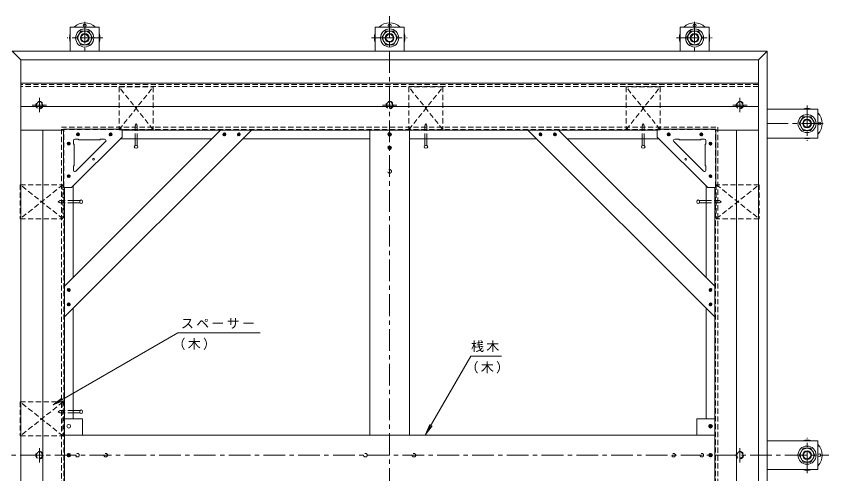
# Model space of a CAD drawing. Units: millimetres at full size, sheet at 1:6; details may follow other scales. Extents: x -2205 to 2235, y -1648 to 1656.
# Drawn here: x 107 to 1229, y -104 to 527 of the extents above; entities that cross this region are included whole.
import ezdxf

# ---------------------------------------------------------------- set-up
doc = ezdxf.new("R2010")
doc.units = ezdxf.units.MM
doc.header["$LTSCALE"] = 6
doc.linetypes.add('CHAIN1', pattern=[8, 5, -1, 1, -1])
doc.linetypes.add('DASHED1', pattern=[1.8, 1.2, -0.6])
for name, color, linetype, lineweight in [('1-0_1-0ﾚｲﾔ', 4, 'Continuous', 9), ('1-1_1-1ﾚｲﾔ', 2, 'Continuous', 9), ('1-3_1-3ﾚｲﾔ', 4, 'Continuous', 9), ('1-5_1-5ﾚｲﾔ', 7, 'Continuous', 9), ('1-6_1-6ﾚｲﾔ', 6, 'Continuous', 9), ('1-7', 5, 'Continuous', 5), ('1-8', 3, 'Continuous', 9), ('1-A', 3, 'Continuous', 9), ('1-B', 4, 'Continuous', 9), ('1-C', 4, 'Continuous', 9), ('1-D', 5, 'Continuous', 5), ('1-E', 3, 'Continuous', 9)]:
    doc.layers.add(name, color=color, linetype=linetype, lineweight=lineweight)
doc.styles.add('ＭＳ ゴシック', font='')
doc.styles.get('ＭＳ ゴシック').set_extended_font_data('MS Gothic')

msp = doc.modelspace()

# ---------------------------------------------------------------- linework, layer by layer
at = {"layer": '1-0_1-0ﾚｲﾔ'}
for centre in [(201.38, 514.489), (622.38, 514.489), (1043.38, 514.489), (1215.581, 379.29), (1215.581, -78.71)]:
    msp.add_circle(centre, 2, dxfattribs=at)
for centre, start, end in [((201.38, 497.489), 45.5852, 134.4148), ((622.38, 497.489), 45.5852, 134.4148), ((1043.38, 497.489), 45.5852, 134.4148), ((201.38, 497.489), 162.24721, 197.75279), ((201.38, 497.489), 342.24721, 17.75279), ((622.38, 497.489), 162.24721, 197.75279), ((622.38, 497.489), 342.24721, 17.75279), ((1043.38, 497.489), 162.24721, 197.75279), ((1043.38, 497.489), 342.24721, 17.75279), ((1198.581, 379.29), 72.24721, 107.75279), ((1198.581, 379.29), 315.5852, 44.4148), ((1198.581, 379.29), 252.24721, 287.75279), ((1198.581, -78.71), 72.24721, 107.75279), ((1198.581, -78.71), 315.5852, 44.4148), ((1198.581, -78.71), 252.24721, 287.75279)]:
    msp.add_arc(centre, 21, start, end, dxfattribs=at)
at = {"layer": '1-1_1-1ﾚｲﾔ', "color": 6, "linetype": 'CHAIN1'}
for p, q in [((622.38, 527.489), (622.38, -684.91)), ((16.18, -78.71), (1228.581, -78.71))]:
    msp.add_line(p, q, dxfattribs=at)
at = {"layer": '1-3_1-3ﾚｲﾔ', "color": 2}
for p, q in [((101.38, 479.29), (113.38, 467.29)), ((1143.38, 479.29), (101.38, 479.29)), ((1143.38, 479.29), (1131.381, 467.29)), ((1143.38, -636.71), (1143.38, 479.29)), ((1131.381, 467.29), (113.38, 467.29)), ((113.38, -624.71), (113.38, 467.29)), ((1131.381, -624.71), (1131.381, 467.29))]:
    msp.add_line(p, q, dxfattribs=at)
at = {"layer": '1-3_1-3ﾚｲﾔ', "color": 2, "linetype": 'DASHED1'}
for p, q in [((1131.381, 433.29), (113.38, 433.29)), ((169.18, 374.49), (1075.58, 374.49)), ((169.18, -531.91), (169.18, 374.49)), ((169.18, 371.29), (1075.58, 371.29)), ((172.38, -528.71), (172.38, 371.29)), ((1072.38, -528.71), (1072.38, 371.29)), ((1075.58, 374.49), (1075.58, -531.91))]:
    msp.add_line(p, q, dxfattribs=at)
at = {"layer": '1-5_1-5ﾚｲﾔ'}
for p, q in [((329.861, 90.219), (157.694, -9.182)), ((443.604, 90.219), (329.861, 90.219)), ((672.079, -50.072), (734.433, 57.928)), ((734.433, 57.928), (776.952, 57.928)), ((157.694, -9.182), (169.594, -0.05)), ((157.694, -9.182), (171.552, -3.442)), ((672.079, -50.072), (677.82, -36.214)), ((672.079, -50.072), (681.211, -38.172))]:
    msp.add_line(p, q, dxfattribs=at)
at = {"layer": '1-6_1-6ﾚｲﾔ'}
for p, q in [((113.38, 434.957), (113.38, 467.29)), ((1131.381, 467.29), (113.38, 467.29)), ((113.38, 402.623), (113.38, 434.957)), ((1131.381, 434.957), (113.38, 434.957)), ((113.38, 370.29), (113.38, 402.623)), ((1131.381, 402.623), (113.38, 402.623)), ((113.34, 370.29), (172.08, 370.29)), ((113.34, -527.71), (113.34, 370.29)), ((143.38, -527.71), (143.38, 370.29)), ((991.881, 370.29), (252.88, 370.29)), ((1131.421, 370.29), (1072.681, 370.29)), ((1101.381, -527.71), (1101.381, 370.29)), ((1131.421, -527.71), (1131.421, 370.29)), ((173.379, -448.21), (173.379, 290.789)), ((1071.381, -448.21), (1071.381, 290.789))]:
    msp.add_line(p, q, dxfattribs=at)
msp.add_lwpolyline([(1131.381, 467.29), (1131.381, 434.957), (1131.381, 402.623), (1131.381, 370.29)], dxfattribs=at)
at = {"layer": '1-7', "linetype": 'CHAIN1'}
for p, q in [((128.979, 404.79), (148.781, 404.79)), ((138.88, 394.889), (138.88, 414.691)), ((632.281, 404.79), (612.479, 404.79)), ((1115.781, 404.79), (1095.98, 404.79)), ((1105.88, 394.889), (1105.88, 414.691)), ((138.88, -68.809), (138.88, -88.611)), ((1105.88, -68.809), (1105.88, -88.611))]:
    msp.add_line(p, q, dxfattribs=at)
at = {"layer": '1-7', "linetype": 'DASHED1'}
for centre, radius in [((138.88, 404.79), 5), ((138.88, 404.79), 4.188), ((622.38, 404.79), 5), ((622.38, 404.79), 4.188), ((1105.88, 404.79), 5), ((1105.88, 404.79), 4.188), ((138.88, -78.71), 5), ((138.88, -78.71), 4.188), ((1105.88, -78.71), 5), ((1105.88, -78.71), 4.188)]:
    msp.add_circle(centre, radius, dxfattribs=at)
at = {"layer": '1-8', "linetype": 'DASHED1'}
for p, q in [((270.86, 376.646), (272.38, 379.001)), ((270.86, 358.29), (270.86, 376.646)), ((670.86, 376.646), (672.38, 379.001)), ((670.86, 358.29), (670.86, 376.646)), ((673.9, 376.646), (672.38, 379.001)), ((673.9, 358.29), (673.9, 376.646)), ((970.86, 376.646), (972.38, 379.001)), ((970.86, 358.29), (970.86, 376.646)), ((973.9, 376.646), (972.38, 379.001)), ((973.9, 358.29), (973.9, 376.646)), ((167.024, 272.81), (164.67, 271.29)), ((185.38, 272.81), (167.024, 272.81)), ((1059.381, 272.81), (1077.737, 272.81)), ((1059.381, 269.77), (1077.737, 269.77)), ((1077.737, 272.81), (1080.091, 271.29)), ((1077.737, 269.77), (1080.091, 271.29)), ((167.024, -17.19), (164.67, -18.71)), ((185.38, -17.19), (167.024, -17.19))]:
    msp.add_line(p, q, dxfattribs=at)
at = {"layer": '1-8'}
for p, q in [((622.181, 361.798), (619.888, 364.091)), ((619.971, 364.955), (621.715, 366.699)), ((620.063, 363.351), (623.319, 366.607)), ((623.58, 362.096), (620.187, 365.489)), ((620.779, 362.369), (624.301, 365.891)), ((624.464, 362.909), (620.999, 366.374)), ((621.936, 361.829), (624.841, 364.734)), ((624.878, 364.192), (622.283, 366.788)), ((270.86, 348.628), (270.86, 358.29)), ((273.9, 348.628), (273.9, 358.29)), ((619.971, 346.455), (621.715, 348.2)), ((620.063, 344.851), (623.319, 348.107)), ((624.464, 344.409), (620.999, 347.874)), ((624.878, 345.692), (622.283, 348.288)), ((670.86, 348.628), (670.86, 358.29)), ((673.9, 348.628), (673.9, 358.29)), ((970.86, 348.628), (970.86, 358.29)), ((973.9, 348.628), (973.9, 358.29)), ((622.181, 343.298), (619.888, 345.591)), ((623.58, 343.596), (620.187, 346.989)), ((620.779, 343.87), (624.301, 347.391)), ((621.936, 343.329), (624.841, 346.234)), ((195.043, 272.81), (185.38, 272.81)), ((195.043, 269.77), (185.38, 269.77)), ((1049.718, 272.81), (1059.381, 272.81)), ((1049.718, 269.77), (1059.381, 269.77)), ((195.043, -17.19), (185.38, -17.19)), ((195.043, -20.23), (185.38, -20.23)), ((1065.182, -41.202), (1062.888, -38.908)), ((1062.971, -38.044), (1064.715, -36.3)), ((1063.064, -39.649), (1066.32, -36.393)), ((1066.58, -40.904), (1063.187, -37.51)), ((1063.78, -40.63), (1067.301, -37.109)), ((1067.465, -40.091), (1064, -36.626)), ((1064.937, -41.17), (1067.841, -38.266)), ((1067.879, -38.808), (1065.283, -36.212)), ((176.97, -78.044), (178.715, -76.3)), ((177.063, -79.649), (180.319, -76.393)), ((180.58, -80.904), (177.187, -77.51)), ((177.779, -80.63), (181.3, -77.109)), ((181.464, -80.091), (177.999, -76.626)), ((178.936, -81.17), (181.84, -78.266)), ((181.878, -78.808), (179.283, -76.212)), ((1062.971, -78.044), (1064.715, -76.3)), ((1063.064, -79.649), (1066.32, -76.393)), ((1066.58, -80.904), (1063.187, -77.51)), ((1063.78, -80.63), (1067.301, -77.109)), ((1067.465, -80.091), (1064, -76.626)), ((1064.937, -81.17), (1067.841, -78.266)), ((1067.879, -78.808), (1065.283, -76.212)), ((179.181, -81.202), (176.888, -78.908)), ((1065.182, -81.202), (1062.888, -78.908))]:
    msp.add_line(p, q, dxfattribs=at)
at = {"layer": '1-8', "linetype": 'DASHED1'}
for points in [[(273.9, 358.29), (273.9, 376.646), (272.38, 379.001)], [(185.38, 269.77), (167.024, 269.77), (164.67, 271.29)], [(185.38, -20.23), (167.024, -20.23), (164.67, -18.71)]]:
    msp.add_lwpolyline(points, dxfattribs=at)
at = {"layer": '1-8'}
for centre in [(622.38, 364.29), (622.38, 345.79), (179.38, -38.71), (1065.381, -38.71), (179.38, -78.71), (1065.381, -78.71)]:
    msp.add_circle(centre, 2.5, dxfattribs=at)
for centre, major_axis in [((272.38, 347.202), (2.525, 0)), ((672.38, 347.202), (-2.525, 0)), ((972.38, 347.202), (-2.525, 0)), ((196.468, 271.29), (0, -2.525)), ((1048.293, 271.29), (0, -2.525)), ((196.468, -18.71), (0, -2.525))]:
    msp.add_ellipse(centre, major_axis=major_axis, ratio=0.707058, dxfattribs=at)
at = {"layer": '1-A', "linetype": 'DASHED1'}
for p, q in [((248.88, 429.789), (295.88, 429.789)), ((295.88, 370.79), (248.88, 429.789)), ((248.88, 429.789), (248.88, 370.79)), ((648.88, 429.789), (648.88, 370.79)), ((695.88, 370.79), (648.88, 429.789)), ((695.88, 429.789), (648.88, 429.789)), ((648.88, 370.79), (695.88, 429.789)), ((695.88, 429.789), (695.88, 370.79)), ((948.88, 429.789), (948.88, 370.79)), ((948.88, 370.79), (995.88, 429.789)), ((995.88, 429.789), (948.88, 429.789)), ((248.88, 370.79), (295.88, 370.79)), ((695.88, 370.79), (648.88, 370.79)), ((995.88, 370.79), (948.88, 370.79)), ((112.38, 294.79), (112.38, 247.79)), ((171.38, 294.79), (112.38, 247.79)), ((112.38, 294.79), (171.38, 294.79)), ((1132.38, 294.79), (1073.381, 294.79)), ((1073.381, 294.79), (1132.38, 247.79)), ((1073.381, 247.79), (1132.38, 294.79)), ((1073.381, 294.79), (1073.381, 247.79)), ((1132.38, 294.79), (1132.38, 247.79)), ((112.38, 247.79), (171.38, 247.79)), ((1132.38, 247.79), (1073.381, 247.79)), ((112.38, -5.21), (112.38, -52.21)), ((171.38, -5.21), (112.38, -52.21)), ((112.38, -5.21), (171.38, -5.21)), ((112.38, -52.21), (171.38, -52.21))]:
    msp.add_line(p, q, dxfattribs=at)
at = {"layer": '1-A'}
for p, q in [((172.08, 371.589), (172.08, 290.789)), ((991.881, 371.589), (991.881, 360.589)), ((1072.681, 371.589), (991.881, 371.589)), ((1072.681, 371.589), (1072.681, 290.789)), ((1061.681, 290.789), (991.881, 360.589)), ((185.88, 355.79), (185.88, 350.79)), ((186.68, 350.79), (185.88, 350.79)), ((186.68, 350.79), (186.68, 320.789)), ((187.88, 357.789), (192.88, 357.789)), ((230.281, 354.375), (189.294, 313.388)), ((192.88, 356.989), (192.88, 357.789)), ((192.88, 356.989), (222.88, 356.989)), ((222.88, 356.989), (222.88, 357.789)), ((228.867, 357.789), (222.88, 357.789)), ((1014.48, 354.375), (1055.466, 313.388)), ((1015.894, 357.789), (1021.881, 357.789)), ((1021.881, 356.989), (1021.881, 357.789)), ((1051.881, 356.989), (1021.881, 356.989)), ((1056.881, 357.789), (1051.881, 357.789)), ((1051.881, 356.989), (1051.881, 357.789)), ((1058.081, 350.79), (1058.081, 320.789)), ((1058.081, 350.79), (1058.881, 350.79)), ((1058.881, 355.79), (1058.881, 350.79)), ((186.68, 320.789), (185.88, 320.789)), ((185.88, 314.803), (185.88, 320.789)), ((1058.081, 320.789), (1058.881, 320.789)), ((1058.881, 314.803), (1058.881, 320.789)), ((1072.681, 290.789), (1061.681, 290.789))]:
    msp.add_line(p, q, dxfattribs=at)
at = {"layer": '1-A', "linetype": 'DASHED1'}
for points in [[(248.88, 370.79), (295.88, 429.789), (295.88, 370.79)], [(995.88, 429.789), (995.88, 370.79), (948.88, 429.789)], [(171.38, 294.79), (171.38, 247.79), (112.38, 294.79)], [(171.38, -5.21), (171.38, -52.21), (112.38, -5.21)]]:
    msp.add_lwpolyline(points, dxfattribs=at)
at = {"layer": '1-A'}
for points in [[(172.08, 371.589), (252.88, 371.589), (252.88, 360.589)], [(172.08, 290.789), (183.08, 290.789), (252.88, 360.589)]]:
    msp.add_lwpolyline(points, dxfattribs=at)
for centre in [(213.684, 329.986), (1031.077, 329.986)]:
    msp.add_circle(centre, 1.25, dxfattribs=at)
for centre, start, end in [((187.88, 355.79), 90, 180), ((228.867, 355.79), 315.00075, 90), ((1015.894, 355.79), 90, 224.99925), ((1056.881, 355.79), 0, 90), ((187.88, 314.803), 180, 314.99925), ((1056.881, 314.803), 225.00075, 0)]:
    msp.add_arc(centre, 2, start, end, dxfattribs=at)
at = {"layer": '1-B', "color": 6}
for p, q in [((389.047, 370.29), (173.379, 154.623)), ((431.473, 370.29), (173.379, 112.196)), ((431.473, 370.29), (389.047, 370.29)), ((813.287, 370.29), (855.714, 370.29)), ((813.287, 370.29), (1071.381, 112.196)), ((855.714, 370.29), (1071.381, 154.623)), ((173.379, 154.623), (173.379, 112.197)), ((1071.381, 154.623), (1071.381, 112.197))]:
    msp.add_line(p, q, dxfattribs=at)
at = {"layer": '1-B'}
for p, q in [((991.881, 370.289), (252.88, 370.289)), ((250.58, 358.289), (377.047, 358.289)), ((594.88, 358.29), (419.473, 358.29)), ((825.287, 358.29), (649.88, 358.29)), ((994.181, 358.289), (867.714, 358.289)), ((185.38, 293.089), (185.38, 166.623)), ((1059.381, 293.089), (1059.381, 166.623)), ((173.38, 290.789), (173.38, -448.21)), ((1071.381, -448.21), (1071.381, 290.789)), ((185.38, 124.197), (185.38, -28.71)), ((1059.381, -28.71), (1059.381, 124.197))]:
    msp.add_line(p, q, dxfattribs=at)
at = {"layer": '1-B', "color": 3}
msp.add_line((594.88, 370.29), (594.88, -51.21), dxfattribs=at)
at = {"layer": '1-B', "color": 5, "lineweight": 5}
for p, q in [((173.38, -51.21), (173.38, -106.21)), ((173.38, -51.21), (1071.381, -51.21)), ((1071.381, -51.21), (1071.381, -106.21))]:
    msp.add_line(p, q, dxfattribs=at)
at = {"layer": '1-B', "color": 3}
msp.add_lwpolyline([(594.88, 370.29), (649.88, 370.29), (649.88, -51.21)], dxfattribs=at)
at = {"layer": '1-B', "linetype": 'DASHED1'}
for centre in [(622.38, 313.289), (191.38, -78.71), (230.38, -78.71), (588.88, -78.734), (655.881, -78.734), (1014.381, -78.71), (1053.38, -78.71)]:
    msp.add_circle(centre, 2.5, dxfattribs=at)
at = {"layer": '1-C'}
for p, q in [((190.156, 363.743), (192.626, 366.214)), ((192.907, 362.469), (190.259, 365.117)), ((191.171, 362.508), (190.298, 363.381)), ((190.835, 362.725), (193.645, 365.535)), ((193.802, 363.272), (191.062, 366.011)), ((192.097, 362.29), (194.08, 364.273)), ((194.028, 364.742), (192.532, 366.238)), ((235.156, 363.743), (237.626, 366.214)), ((237.907, 362.469), (235.259, 365.117)), ((236.171, 362.508), (235.298, 363.381)), ((235.834, 362.725), (238.644, 365.535)), ((238.801, 363.272), (236.062, 366.011)), ((237.097, 362.29), (239.08, 364.273)), ((239.028, 364.742), (237.532, 366.238)), ((392.16, 364.306), (394.143, 366.29)), ((392.339, 365.117), (394.987, 362.469)), ((392.378, 363.381), (393.251, 362.508)), ((392.595, 363.044), (395.405, 365.855)), ((393.142, 366.011), (395.881, 363.272)), ((393.613, 362.366), (396.084, 364.836)), ((394.612, 366.238), (396.108, 364.742)), ((412.16, 364.306), (414.143, 366.29)), ((412.339, 365.117), (414.987, 362.469)), ((412.378, 363.381), (413.251, 362.508)), ((412.595, 363.044), (415.405, 365.855)), ((413.142, 366.011), (415.881, 363.272)), ((413.613, 362.366), (416.084, 364.836)), ((414.612, 366.238), (416.108, 364.742)), ((830.149, 366.238), (828.653, 364.742)), ((831.147, 362.366), (828.677, 364.836)), ((831.619, 366.011), (828.88, 363.272)), ((832.166, 363.044), (829.356, 365.855)), ((832.422, 365.117), (829.774, 362.469)), ((832.601, 364.306), (830.618, 366.29)), ((832.383, 363.381), (831.51, 362.508)), ((850.149, 366.238), (848.653, 364.742)), ((851.147, 362.366), (848.677, 364.836)), ((851.619, 366.011), (848.88, 363.272)), ((852.166, 363.044), (849.356, 365.855)), ((852.422, 365.117), (849.774, 362.469)), ((852.601, 364.306), (850.618, 366.29)), ((852.383, 363.381), (851.51, 362.508)), ((1007.664, 362.29), (1005.681, 364.273)), ((1005.733, 364.742), (1007.229, 366.238)), ((1005.959, 363.272), (1008.699, 366.011)), ((1008.927, 362.725), (1006.116, 365.535)), ((1006.854, 362.469), (1009.502, 365.117)), ((1009.605, 363.743), (1007.134, 366.214)), ((1008.59, 362.508), (1009.463, 363.381)), ((1052.664, 362.29), (1050.681, 364.273)), ((1050.733, 364.742), (1052.229, 366.238)), ((1050.959, 363.272), (1053.699, 366.011)), ((1053.926, 362.725), (1051.116, 365.535)), ((1051.854, 362.469), (1054.502, 365.117)), ((1054.604, 363.743), (1052.134, 366.214)), ((1053.59, 362.508), (1054.463, 363.381)), ((177.456, 351.043), (179.926, 353.513)), ((180.207, 349.769), (177.559, 352.417)), ((178.471, 349.808), (177.598, 350.681)), ((178.134, 350.025), (180.945, 352.835)), ((181.101, 350.572), (178.362, 353.311)), ((179.396, 349.59), (181.38, 351.573)), ((181.328, 352.042), (179.832, 353.538)), ((1065.364, 349.59), (1063.381, 351.573)), ((1063.433, 352.042), (1064.928, 353.538)), ((1063.66, 350.572), (1066.399, 353.311)), ((1066.626, 350.025), (1063.816, 352.835)), ((1064.553, 349.769), (1067.202, 352.417)), ((1067.305, 351.043), (1064.835, 353.513)), ((1066.29, 349.808), (1067.163, 350.681)), ((177.456, 306.043), (179.926, 308.514)), ((180.207, 304.769), (177.559, 307.417)), ((178.471, 304.808), (177.598, 305.681)), ((178.134, 305.025), (180.945, 307.835)), ((181.101, 305.572), (178.362, 308.311)), ((179.396, 304.589), (181.38, 306.573)), ((181.328, 307.042), (179.832, 308.538)), ((1065.364, 304.589), (1063.381, 306.573)), ((1063.433, 307.042), (1064.928, 308.538)), ((1063.66, 305.572), (1066.399, 308.311)), ((1066.626, 305.025), (1063.816, 307.835)), ((1064.553, 304.769), (1067.202, 307.417)), ((1067.305, 306.043), (1064.835, 308.514)), ((1066.29, 304.808), (1067.163, 305.681)), ((177.379, 149.493), (179.363, 147.51)), ((177.558, 148.682), (180.206, 151.331)), ((177.598, 150.418), (178.47, 151.292)), ((177.814, 150.755), (180.625, 147.945)), ((178.361, 147.789), (181.101, 150.528)), ((178.833, 151.434), (181.303, 148.964)), ((179.831, 147.562), (181.327, 149.058)), ((1064.929, 147.562), (1063.433, 149.058)), ((1065.928, 151.434), (1063.458, 148.964)), ((1066.399, 147.789), (1063.66, 150.528)), ((1066.946, 150.755), (1064.136, 147.945)), ((1067.202, 148.682), (1064.554, 151.331)), ((1067.381, 149.493), (1065.398, 147.51)), ((1067.163, 150.418), (1066.29, 151.292)), ((177.379, 129.493), (179.363, 127.51)), ((177.558, 128.682), (180.206, 131.331)), ((177.598, 130.418), (178.47, 131.292)), ((177.814, 130.755), (180.625, 127.945)), ((178.361, 127.789), (181.101, 130.528)), ((178.833, 131.434), (181.303, 128.964)), ((179.831, 127.562), (181.327, 129.058)), ((1064.929, 127.562), (1063.433, 129.058)), ((1065.928, 131.434), (1063.458, 128.964)), ((1066.399, 127.789), (1063.66, 130.528)), ((1066.946, 130.755), (1064.136, 127.945)), ((1067.202, 128.682), (1064.554, 131.331)), ((1067.381, 129.493), (1065.398, 127.51)), ((1067.163, 130.418), (1066.29, 131.292))]:
    msp.add_line(p, q, dxfattribs=at)
for centre in [(192.08, 364.29), (237.08, 364.29), (394.16, 364.29), (414.16, 364.29), (830.601, 364.29), (850.601, 364.29), (1007.681, 364.29), (1052.681, 364.29), (179.38, 351.59), (1065.381, 351.59), (179.38, 306.59), (1065.381, 306.59), (179.379, 149.51), (1065.381, 149.51), (179.379, 129.51), (1065.381, 129.51)]:
    msp.add_circle(centre, 2, dxfattribs=at)
at = {"layer": '1-D'}
for p, q in [((611.411, 497.489), (616.896, 506.989)), ((616.896, 506.989), (627.865, 506.989)), ((627.865, 506.989), (633.35, 497.489)), ((1032.411, 497.489), (1037.896, 506.989)), ((1037.896, 506.989), (1048.865, 506.989)), ((1048.865, 506.989), (1054.35, 497.489)), ((616.896, 487.989), (611.411, 497.489)), ((633.35, 497.489), (627.865, 487.989)), ((1037.896, 487.989), (1032.411, 497.489)), ((1054.35, 497.489), (1048.865, 487.989)), ((627.865, 487.989), (616.896, 487.989)), ((1048.865, 487.989), (1037.896, 487.989)), ((1187.611, 379.29), (1193.096, 388.79)), ((1193.096, 388.79), (1204.066, 388.79)), ((1204.066, 388.79), (1209.55, 379.29)), ((1193.096, 369.79), (1187.611, 379.29)), ((1209.55, 379.29), (1204.066, 369.79)), ((1204.066, 369.79), (1193.096, 369.79)), ((1187.611, -78.71), (1193.096, -69.21)), ((1193.096, -69.21), (1204.066, -69.21)), ((1204.066, -69.21), (1209.55, -78.71)), ((1193.096, -88.21), (1187.611, -78.71)), ((1204.066, -88.21), (1193.096, -88.21)), ((1209.55, -78.71), (1204.066, -88.21))]:
    msp.add_line(p, q, dxfattribs=at)
at = {"layer": '1-D', "color": 7, "linetype": 'DASHED1', "lineweight": 9}
msp.add_line((1131.381, 430.29), (113.38, 430.29), dxfattribs=at)
at = {"layer": '1-D', "color": 7, "lineweight": 9}
for p, q in [((185.38, -28.71), (173.38, -28.71)), ((198.38, -28.71), (185.38, -28.71)), ((198.38, -51.21), (198.38, -28.71)), ((1046.381, -51.21), (1046.381, -28.71)), ((1046.381, -28.71), (1059.381, -28.71)), ((1059.381, -28.71), (1071.381, -28.71))]:
    msp.add_line(p, q, dxfattribs=at)
at = {"layer": '1-D'}
msp.add_lwpolyline([(195.896, 487.989), (190.411, 497.489), (195.896, 506.989), (206.865, 506.989), (212.35, 497.489), (206.865, 487.989)], close=True, dxfattribs=at)
for centre, radius in [((201.38, 497.489), 12.5), ((201.38, 497.489), 9.5), ((622.38, 497.489), 12.5), ((622.38, 497.489), 9.5), ((1043.38, 497.489), 12.5), ((1043.38, 497.489), 9.5), ((201.38, 497.489), 6), ((201.38, 497.489), 5.053), ((622.38, 497.489), 6), ((622.38, 497.489), 5.053), ((1043.38, 497.489), 6), ((1043.38, 497.489), 5.053), ((1198.581, 379.29), 12.5), ((1198.581, 379.29), 9.5), ((1198.581, 379.29), 6), ((1198.581, 379.29), 5.053), ((1198.581, -78.71), 12.5), ((1198.581, -78.71), 9.5), ((1198.581, -78.71), 6), ((1198.581, -78.71), 5.053)]:
    msp.add_circle(centre, radius, dxfattribs=at)
at = {"layer": '1-E', "linetype": 'CHAIN1'}
for p, q in [((201.38, 519.648), (201.38, 479.489)), ((1043.38, 519.648), (1043.38, 479.489)), ((226.22, 497.489), (177.333, 497.489)), ((597.541, 497.489), (646.427, 497.489)), ((1018.54, 497.489), (1067.427, 497.489)), ((1198.581, 404.13), (1198.581, 355.243)), ((1220.739, 379.29), (1143.381, 379.29)), ((1198.581, -103.55), (1198.581, -54.663))]:
    msp.add_line(p, q, dxfattribs=at)
at = {"layer": '1-E'}
for p, q in [((181.38, 479.29), (181.38, 512.489)), ((221.38, 512.489), (181.38, 512.489)), ((221.38, 479.29), (221.38, 512.489)), ((602.38, 512.489), (642.38, 512.489)), ((602.38, 479.29), (602.38, 512.489)), ((642.38, 479.29), (642.38, 512.489)), ((1023.38, 512.489), (1063.38, 512.489)), ((1023.38, 479.29), (1023.38, 512.489)), ((1063.38, 479.29), (1063.38, 512.489)), ((1143.381, 399.29), (1213.581, 399.29)), ((1213.581, 399.29), (1213.581, 359.29)), ((1143.381, 359.29), (1213.581, 359.29)), ((1143.381, -58.71), (1213.581, -58.71)), ((1213.581, -98.71), (1213.581, -58.71)), ((1143.381, -98.71), (1213.581, -98.71))]:
    msp.add_line(p, q, dxfattribs=at)

# ---------------------------------------------------------------- texts
at = {"layer": '1-5_1-5ﾚｲﾔ', "char_height": 13.2, "attachment_point": 7, "style": 'ＭＳ ゴシック'}
for s, insert in [('\\T1.17;スペーサー', (334.218, 95.841)), ('\\T1.17;（木）', (322.508, 66.496)), ('\\T1.17;桟木', (734.723, 63.55)), ('\\T1.17;（木）', (727.081, 34.205))]:
    msp.add_mtext(s, dxfattribs=dict(at, insert=insert))

doc.saveas('drawing.dxf')
